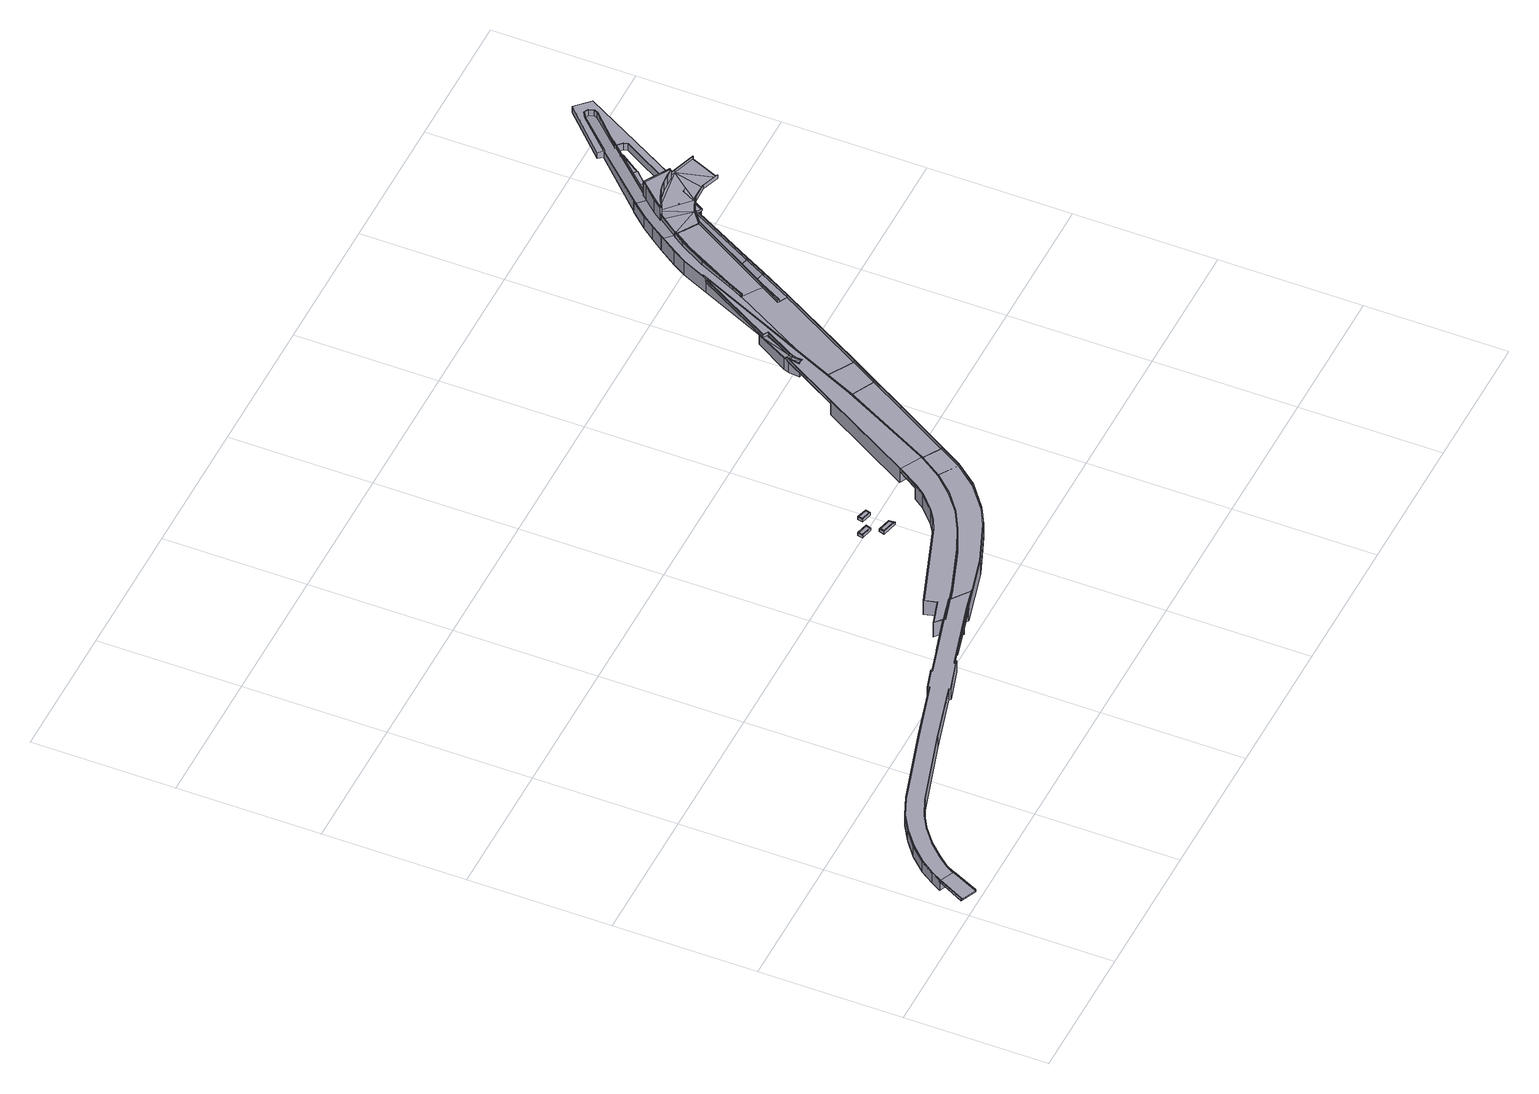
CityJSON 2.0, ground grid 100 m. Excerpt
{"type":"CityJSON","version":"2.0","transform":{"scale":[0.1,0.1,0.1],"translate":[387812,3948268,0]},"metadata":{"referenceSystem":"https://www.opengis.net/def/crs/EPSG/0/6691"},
"CityObjects":{
"bridge1":{"type":"Bridge","geometry":[{"type":"MultiSurface","lod":"2","boundaries":[[[0,1,2,3,4]],[[5,6,7,8,9,10,9]],[[11,12,13,14]],[[15,4,3,16]],[[0,17,18,1]],[[15,16,9,8]],[[18,17,11,14]],[[19,13,12,7,6]],[[11,17,0,4,15,8,7,12]],[[9,10,9,16]],[[14,13,19,18]],[[20,21,22,23,24,25,26,27,28,29,30,31,32,33,34,3,2,35,36,37,38,39,40,41,42,43,44,45,46,47,48,49]],[[50,5,9,10,9,51,52]],[[52,51,53,54]],[[54,53,55,56]],[[57,56,55,58]],[[59,57,58,60]],[[61,59,60,62]],[[63,61,62,64]],[[65,63,64,66]],[[66,67,68,65]],[[69,68,67,70]],[[70,71,23,72,73,69]],[[74,75,73,72]],[[74,46,76,77,78,75]],[[77,79,80,78]],[[79,81,82,80]],[[81,83,84,82]],[[83,85,86,84]],[[85,87,88,86]],[[87,89,90,88]],[[89,91,92,90]],[[93,94,92,91]],[[95,96,94,93]],[[97,96,95,18,19]],[[5,50,97,19,6]],[[18,98,2,1]],[[99,16,3,34]],[[99,34,33,100]],[[100,33,32,101]],[[101,32,31,102]],[[102,31,30,103]],[[103,30,29,104]],[[104,29,28,105]],[[105,28,27,106]],[[106,27,26,107]],[[107,26,25,108]],[[108,25,24,109]],[[109,24,23,71]],[[76,46,45,110]],[[110,45,44,111]],[[111,44,43,112]],[[112,43,42,113]],[[113,42,41,114]],[[114,41,40,115]],[[115,40,39,116]],[[116,39,38,117]],[[117,38,37,118]],[[118,37,36,119]],[[119,36,35,120]],[[35,2,98,120]],[[121,122,71,123,124,125]],[[70,67,66,64,62,60,58,55,53,51,9,16,99,100,101,102,103,104,105,106,107,108,109,71]],[[95,93,91,89,87,85,83,81,79,77,76,110,111,112,113,114,115,116,117,118,119,120,98,18]],[[126,127,76,128]],[[128,76,46,74,129]],[[127,126,48,47]],[[124,123,22,21]],[[72,130,129,74]],[[22,123,71,23]],[[47,46,76,127]],[[130,72,23,71,122]],[[131,126,128,132]],[[133,134,130,122,121]],[[135,133,121,125,20,49,131,132]],[[132,128,129,136,135]],[[130,134,136,129]],[[124,21,20,125]],[[126,131,49,48]],[[54,56,57,59,61,63,65,68,69,73,75,78,80,82,84,86,88,90,92,94,96,97,50,52]],[[135,136,134,133]]]}]},
"bridge2":{"type":"Bridge","geometry":[{"type":"MultiSurface","lod":"2","boundaries":[[[137,138,139,140]],[[141,140,139,142]],[[142,139,138,143]],[[143,138,137,144]],[[144,137,140,141]],[[143,145,146,142]],[[147,145,143,144,141,142,146,148]],[[149,150,151,152]],[[148,146,150,149]],[[146,145,151,150]],[[145,147,152,151]],[[147,148,149,152]]]}]},
"bridge3":{"type":"Bridge","geometry":[{"type":"MultiSurface","lod":"2","boundaries":[[[153,154,155,156]],[[157,156,155,158]],[[158,155,154,159]],[[159,154,153,160]],[[160,153,156,157]],[[159,161,162,158]],[[163,161,159,160,157,158,162,164]],[[165,166,167,168]],[[164,162,166,165]],[[162,161,167,166]],[[161,163,168,167]],[[163,164,165,168]]]}]},
"bridge4":{"type":"Bridge","geometry":[{"type":"MultiSurface","lod":"2","boundaries":[[[169,170,171,172]],[[173,172,171,174]],[[174,171,170,175]],[[175,170,169,176]],[[176,169,172,173]],[[175,176,177,178,179,180,173,174]],[[173,180,177,176]],[[181,182,183,184]],[[180,179,182,181]],[[179,178,183,182]],[[178,177,184,183]],[[177,180,181,184]]]}]},
"bridge5":{"type":"Bridge","geometry":[{"type":"MultiSurface","lod":"2","boundaries":[[[185,186,187]],[[188,189,190,191,192]],[[193,194,195,189,188]],[[196,197,195,194]],[[191,190,198,199]],[[200,201,202,203]],[[200,203,204,205]],[[206,207,186,185]],[[187,186,207,208]],[[209,210,211,212,213,214]],[[215,216,217,218,219]],[[220,221,222,223,224]],[[222,221,217,216]],[[225,209,214]],[[226,227,211,210]],[[228,212,211,227,229,230,231]],[[232,233,234,235]],[[236,237,238,239,240,241,242,204,203,202,235,234,229,227,226,243,244,245,246,247,219,218,248,249,250,208,207,206,251,252,253,254,255,256,257,258,259,260,261,262,263]],[[261,264,265,266,236,263,267,268,269,262]],[[270,271,272,273,274]],[[270,275,276,271]],[[275,277,278,276]],[[277,279,280,278]],[[279,281,282,283,280]],[[284,285,283,282]],[[286,287,288,289,290]],[[273,272,289,288]],[[291,292,242,241]],[[291,241,240,293]],[[293,240,239,294]],[[294,239,238,295]],[[296,295,238,237]],[[297,254,253,298]],[[233,232,201,200,205,292,291,293,294,295,296,299,300,281,279,277,275,270,274,193,188,192,220,224]],[[301,302,303,304,305]],[[306,307,308,309]],[[310,311,307,306]],[[312,313,311,310]],[[314,315,313,312]],[[308,315,314,309]],[[316,317,318,319]],[[320,305,304,321]],[[321,304,303,322]],[[319,318,323,324]],[[324,323,325,326]],[[327,322,303,302]],[[327,302,301,328]],[[326,325,329,330]],[[320,328,301,305]],[[329,317,316,330]],[[331,332,333,334,335,336]],[[337,338,339,340]],[[341,342,338,337]],[[343,344,342,341]],[[345,346,344,343]],[[347,348,346,345]],[[340,339,348,347]],[[349,335,334,350]],[[351,350,334,333]],[[352,351,333,332]],[[353,352,332,331]],[[354,353,331,336]],[[349,354,336,335]],[[355,356,357,358,359]],[[360,361,316,319,362]],[[363,364,359,358,365,366,362,319,324,326,330,316,361,360,367,368,369,357,356,355,370,371]],[[372,373,374,349,350,351,352,353,354,375,376,377,378]],[[354,349,374,379,375]],[[380,381,382,383,384]],[[383,382,385,386,377,387]],[[388,389,379,374,373]],[[390,391,392,393]],[[387,377,376,394]],[[394,376,375,379,389]],[[384,383,387,394,389,388]],[[395,396,397,398,399,400,401,306,309,314,312,310,306,402,403,404,405,406,407,408,409]],[[399,409,408,407,402,306,401,400]],[[381,340,347,385,382]],[[410,386,385,347,345,343,341,337,340,381,380,411]],[[405,365,358,357,369,406]],[[402,407,406,369,368,403]],[[378,377,386,410]],[[404,403,368,367,412]],[[413,414,415,416,417]],[[418,419,420,421]],[[422,423,419,418]],[[424,425,423,422]],[[426,427,425,424]],[[421,420,427,426]],[[268,416,415,269]],[[269,415,414,262]],[[262,414,413,263]],[[263,413,417,267]],[[267,417,416,268]],[[428,429,430,431]],[[432,433,434,435,431,430]],[[430,429,436,432]],[[437,438,439,436,429,428]],[[440,441,439,438]],[[434,433,441,440]],[[442,443,444,445]],[[281,300,446,447,282]],[[448,449,443,442,450,437,428,431,435]],[[296,237,236,266,299]],[[445,444,265,264]],[[448,421,426,447,446,449]],[[434,440,438,437,450,451,284,282,447,426,424,422,418,421,448,435]],[[446,300,299,266,265,444,443,449]],[[452,453,454,455]],[[456,457,458,459]],[[455,454,460,461]],[[462,453,452,463,464]],[[456,459,465,461,460]],[[466,467,462,464]],[[468,458,457,469,470,471]],[[472,466,464,463]],[[469,457,456,460,473]],[[474,475,476,477,478,479,480,481,482,483,484,485,486,487,488,489,490]],[[284,451,491,285]],[[492,493,494,491,451,450,442,445,264,261]],[[495,494,493,496]],[[496,497,498,495]],[[499,498,497,500]],[[500,501,502,499]],[[501,503,504,502]],[[503,505,506,504]],[[505,507,508,509,506]],[[286,290,509,508]],[[256,255,510,511,512]],[[512,513,257,256]],[[513,514,258,257]],[[514,515,259,258]],[[515,516,260,259]],[[516,492,261,260]],[[510,255,254,297]],[[517,489,488,518]],[[518,488,487,519]],[[519,487,486,520]],[[520,486,485,521]],[[521,485,484,522]],[[522,484,483,523]],[[523,483,482,524]],[[524,482,481,525]],[[525,481,480,526]],[[526,480,479,527]],[[527,479,478,528]],[[528,478,477,529]],[[529,477,476,530]],[[531,530,476,475]],[[532,533,534,535,536,537,538,539,540,541,542,543,544,545,546,547,548,549,517,518,519,520,521,522,523,524,525,526,527,528,529,530,531,550,551,552,553,554,555,556,557,558,559,560,561,507,505,503,501,500,497,496,493,492,516,515,514,513,512,511,562,563]],[[564,565,566,567,568,569,570,571,572,573,574,575,576,577,578,579,580,474,490,581]],[[582,583,561,560,584,585]],[[586,587,199,198,585,584]],[[196,588,589,197]],[[582,589,588,590,591,583]],[[592,593,250,249]],[[562,594,251,206,185,187,208,250,593,563]],[[595,252,251,594]],[[551,550,474,580]],[[490,549,548,581]],[[596,597,598,599]],[[597,472,463,452,455,600,601,596,599,602,603,604,598]],[[605,596,601,606]],[[607,606,601,600,608,609]],[[459,458,468,610,607,609,465]],[[611,610,468,471]],[[461,455,452,455,461,465]],[[461,608,600,455]],[[608,461,465,609]],[[453,230,229,234,454]],[[224,223,612,456]],[[473,456,612,613,470,469]],[[212,228,213]],[[234,233,460,454]],[[231,230,453,462]],[[233,224,456,473,460]],[[462,467,225,214,213,228,231]],[[614,615,616,617,618,619,620,621,622,623,624,625,626,627,628,629,630,631,632,633]],[[634,635,618,617,636,637,638,639,640,641]],[[617,616,642,636]],[[615,643,642,616]],[[644,645,643,615,614,646]],[[644,647,648,645]],[[647,649,650,648]],[[651,652,653,654]],[[654,653,655,656]],[[655,657,658,656]],[[659,660,661,662]],[[660,663,664,661]],[[663,665,666,664]],[[665,667,668,666]],[[667,669,670,671,672,668]],[[634,641,673,674,670,669]],[[675,659,662,676]],[[677,678,629,628]],[[625,624,679,680]],[[679,624,623,681]],[[681,623,622,682]],[[682,622,621,683]],[[683,621,620,684]],[[685,684,620,619]],[[635,685,619,618]],[[686,646,614,633]],[[687,686,633,632]],[[630,688,689,631]],[[678,688,630,629]],[[644,646,686,687,649,647]],[[684,685,635,634,669,667,665,663,660,659,675,680,679,681,682,683]],[[688,678,677,657,655,653,652,690,689]],[[691,692,693,694,695,696,697,698,699,700,701,702,703]],[[704,705,706,707,708]],[[709,710,711,712]],[[710,709,713,714]],[[714,713,715,716]],[[716,715,717,718]],[[717,719,720,721,722,718]],[[723,695,694]],[[724,725,726,727]],[[728,729,730]],[[731,732,701,700,733]],[[734,699,698,735]],[[735,698,697,736]],[[736,697,696,720,719]],[[725,730,729,726]],[[707,732,731,708]],[[719,717,715,713,709,712,734,735,736]],[[737,738,739,676,662,661,664,666,668,672,673,641,640,723,694,693,740,741,742,743,744]],[[721,638,637,722]],[[745,746,747,748,749,750,751,752,753,754,755,756,757,758,658,657,677,628,627]],[[692,740,693]],[[639,720,696,695,723,640]],[[671,674,673,672]],[[680,626,625]],[[680,675,676,739,759,760,744,743,761]],[[638,721,720,639]],[[670,674,671]],[[761,745,627,626,680]],[[754,762,763,755]],[[757,764,765,758]],[[766,767,765,764]],[[767,766,752,751]],[[737,768,769,738]],[[738,769,759,739]],[[754,753,770,762]],[[755,763,771,756]],[[744,760,768,737]],[[770,771,763,762]],[[752,766,764,757,756,771,770,753]],[[759,769,768,760]],[[246,245,772,773,774,775,776,777,778,700,699,779,780,781]],[[704,782,783,784,705]],[[219,247,785,786,787,215]],[[787,786,788,789]],[[789,788,790,791,792,793]],[[793,792,794,795]],[[795,794,712,711]],[[700,699,734,712,734,699,700,733]],[[729,728,729,726]],[[796,727,726,797,798,799]],[[798,797,800,801]],[[802,733,700,778,803]],[[804,805,806,729,728,807,808]],[[809,810,806,805]],[[811,774,773,812]],[[812,773,772,813,814]],[[246,781,815,785,247]],[[780,816,817,818,815,781]],[[816,780,779,819]],[[734,819,779,699]],[[820,821,811,812,814]],[[810,800,797,726,729,806]],[[816,819,734,712,794,792,791,817]],[[822,573,572,823]],[[824,825,826,827,828]],[[828,829,830,831,824]],[[829,832,833,834,835]],[[829,835,830]],[[822,823,836,837]],[[833,838,834]],[[839,840,837,836,841]],[[838,842,839,841,843,834]],[[844,575,574,822,837]],[[845,846,847,848,849]],[[850,851,845,849,852]],[[850,853,854,851]],[[855,856,854,853]],[[855,857,858,856]],[[858,857,859,860]],[[861,862,863,860,859,864]],[[863,862,847,846]],[[574,573,822]],[[865,828,827,866]],[[826,867,866,827]],[[829,868,869,832]],[[865,868,829,828]],[[866,848,865]],[[852,849,848,866,867]],[[868,862,870,869]],[[862,861,871,870]],[[848,847,862,868,865]],[[872,873,799,798,801,244,243,226]],[[809,805,804,874,875,876]],[[605,784,783,877,878,873,872,879,880,597,596]],[[471,470,613,611]],[[881,882,883,884,803,778,777]],[[225,467,466,472,597,880,209]],[[210,226,243,226,210,209]],[[244,885,814,245]],[[814,813,772,245]],[[821,886,775,774,811]],[[775,886,887,776]],[[887,881,777,776]],[[801,800,810,809,876,888,885,244]],[[889,888,876,875]],[[890,889,875,874]],[[226,210,879,872]],[[814,885,888,889,890,881,887,886,821,820,814,813]],[[209,880,879,210]],[[891,892,893]],[[893,894,895]],[[895,891,893]],[[896,895,894]],[[894,897,898,899,900,901,902]],[[903,904,905,906,907]],[[894,908,909,896]],[[905,909,910,911,906]],[[799,873,878,912,796]],[[808,913,874,804]],[[912,914,796]],[[914,392,391,905,724,727,796]],[[724,905,904,913,807,728,730,725]],[[910,909,908,327,328,320]],[[908,894,902,915,911,910,320,321,322,327]],[[913,808,807]],[[916,917,882,881]],[[917,916,918,919]],[[920,921,922,923]],[[921,920,924,925,926]],[[927,928,929,930]],[[928,931,932,929]],[[932,931,933,372,378,410,411,934]],[[384,388,373,372,933,935,936,934,411,380]],[[937,914,912,938]],[[913,939,890,874]],[[904,940,939,913]],[[940,904,903,941]],[[894,942,943,897]],[[942,894,893,944]],[[944,893,892,945]],[[946,891,895,947]],[[947,895,896,948]],[[949,948,896,909]],[[950,949,909,905]],[[914,937,950,905,391,390,393,392]],[[940,916,881,890,939]],[[940,941,951]],[[916,940,951,952,918]],[[923,953,920]],[[942,920,953,954,943]],[[944,924,942]],[[942,924,920]],[[924,944,945,925]],[[948,928,927,946,947]],[[949,931,928]],[[949,928,948]],[[950,933,949]],[[949,933,931]],[[933,950,937,938,935]],[[955,921,926]],[[930,929,955]],[[929,921,955]],[[921,956,957,958,959,960,961,922]],[[929,932,962,963,921]],[[964,956,921,963,965,966,967,968,969,970,971,972]],[[329,962,932,412,367,360,362,366,973,317]],[[970,965,963,962,329,325,323,318,317,973,971]],[[782,974,934,936,877,783]],[[803,884,802]],[[919,975,976,977,934,978,917]],[[405,404,412,932,934,977,972,971,973,366,365]],[[883,882,917]],[[974,979,980,978,934]],[[978,980,981,982,983,979,974,782,704,708,731,733,802,884,883,917]],[[936,935,938,912,878,877]],[[874,890,881,890,874,804]],[[927,930,955,926,925,945,892,891,946]],[[748,984,985,749]],[[749,985,986,750]],[[984,987,986,985]],[[747,987,984,748]],[[988,989,990,991,992,993,994,995,996,997,998]],[[652,651,746,745,761,743,742,999,1000,954,953,923,922,961,690]],[[959,1001,650,649,687,632,960]],[[958,1002,1001,959]],[[957,1003,1002,958]],[[956,964,1004,1003,957]],[[1004,964,972,977,976,702,701,732,707,706]],[[703,975,919,918,952,1005,1006,691]],[[740,692,691,1006,1007,741]],[[741,1007,999,742]],[[689,690,961,960,632,631]],[[1000,1008,898,897,943,954]],[[898,1008,1009,899]],[[899,1009,1010,900]],[[900,1010,1011,901]],[[901,1011,1012,915,902]],[[906,911,915,1012,1013,907]],[[1013,1005,952,951,941,903,907]],[[702,976,975,703]],[[1014,998,997,1015]],[[1015,997,996,1016]],[[1016,996,995,1017]],[[1017,995,994,1018]],[[1018,994,993,1019]],[[1019,993,992,1020]],[[1020,992,991,1021]],[[1021,991,990,1022]],[[1022,990,989,1023]],[[1023,989,988,1024]],[[1024,988,998,1014]],[[1013,1012,1024,1014,1015,1016,1006,1005]],[[1017,1007,1006,1016]],[[1023,1024,1012,1011,1010,1009,1008,1000,999,1007,1017,1018,1019,1020,1021,1022]],[[1025,218,217,587,586]],[[220,192,191,221]],[[1026,592,249,248]],[[232,235,202,201]],[[587,217,221,191,199]],[[218,1025,1026,248]],[[591,590,288,287]],[[193,274,273,194]],[[298,253,252,595]],[[292,205,204,242]],[[194,273,288,590,588,196]],[[598,979,983,599]],[[599,983,982,602]],[[602,982,981,603]],[[603,981,980,604]],[[604,980,979,598]],[[397,1027,1028,398]],[[396,1029,1027,397]],[[395,1030,1029,396]],[[409,1031,1030,395]],[[399,1032,1031,409]],[[398,1028,1032,399]],[[359,970,969,355]],[[355,969,968,370]],[[370,968,967,371]],[[371,967,966,363]],[[363,966,965,364]],[[364,965,970,359]],[[531,475,474,550]],[[517,549,490,489]],[[594,510,297,298,595]],[[287,286,508,583,591]],[[583,508,507,561]],[[594,562,511,510]],[[579,552,551,580]],[[553,552,579,578]],[[554,553,578,577]],[[554,577,576,555]],[[555,576,575,844,556]],[[571,540,539,572]],[[541,540,571,570]],[[542,541,570,569]],[[543,542,569,568]],[[543,568,567,544]],[[545,544,567,566]],[[546,545,566,565]],[[547,546,565,564]],[[581,548,547,564]],[[593,592,1026,1025,586,584,864,859,857,855,853,850,852,867,826,825,1033,1034,1035,790,788,786,785,815,818,1036]],[[871,861,864,584,560,559]],[[869,870,871,559,558,842,838,833,832]],[[840,839,842,558,557]],[[557,556,844,837,840]],[[572,539,538,843,841,836,823]],[[834,843,538,537,835]],[[536,831,830,835,537]],[[825,824,831,536,535,1033]],[[535,534,1034,1033]],[[1035,1034,534,533]],[[791,790,1035,533,532,1036,818,817]],[[1036,532,563,593]],[[289,272,271,276,278,280,283,285,491,494,495,498,499,502,504,506,509,290]],[[589,582,585,198,190,189,195,197]],[[722,637,636,642,643,645,648,650,1001,1002,1003,1004,706,705,784,605,606,607,610,611,613,612,223,222,216,215,787,789,793,795,711,710,714,716,718],[746,651,654,656,658,758,765,767,751,750,986,987,747]],[[845,851,854,856,858,860,863,846]],[[436,439,441,433,432]],[[307,311,313,315,308]],[[1029,1030,1031,1032,1028,1027]],[[342,344,346,348,339,338]],[[423,425,427,420,419]]]}]}
},
"vertices":[
[115,7,118],[208,202,118],[205,203,118],[106,248,118],[9,55,118],[103,249,128],[103,249,108],[7,57,108],[7,57,128],[104,250,128],[104,250,108],[118,6,128],[118,6,108],[210,201,108],[210,201,128],[9,55,128],[106,248,128],[115,7,128],[208,202,128],[208,202,108],[2427,1230,118],[2276,1195,118],[1806,1064,118],[1803,1066,118],[1801,1064,118],[1795,1071,118],[1649,1027,118],[1652,1016,118],[1232,900,118],[689,741,118],[547,684,118],[430,613,118],[313,519,118],[213,414,118],[147,318,118],[238,262,118],[297,336,118],[387,431,118],[497,517,118],[594,575,118],[720,628,118],[1263,787,118],[1686,902,118],[1696,892,118],[1929,958,118],[1923,964,118],[1925,966,118],[1922,969,118],[2405,1100,118],[2556,1136,118],[103,249,34],[145,319,128],[145,319,34],[211,416,128],[211,416,34],[311,522,128],[311,522,34],[428,615,34],[428,615,128],[546,687,34],[546,687,128],[688,744,34],[688,744,128],[1231,903,34],[1231,903,128],[1648,1018,34],[1648,1018,128],[1645,1029,128],[1645,1029,34],[1797,1075,34],[1797,1075,128],[1803,1066,128],[1803,1066,108],[1803,1066,34],[1925,966,108],[1925,966,34],[1925,966,128],[1935,957,128],[1935,957,34],[1695,889,128],[1695,889,34],[1685,898,128],[1685,899,34],[1264,784,128],[1264,784,34],[721,625,128],[721,625,34],[595,572,128],[595,572,34],[498,514,128],[498,514,34],[389,429,128],[389,429,34],[299,334,128],[299,334,34],[240,260,128],[240,260,34],[208,202,34],[205,203,128],[147,318,128],[213,414,128],[313,519,128],[430,613,128],[547,684,128],[689,741,128],[1232,900,128],[1652,1016,128],[1649,1027,128],[1795,1071,128],[1801,1064,128],[1923,964,128],[1929,958,128],[1696,892,128],[1686,902,128],[1263,787,128],[720,628,128],[594,575,128],[497,517,128],[387,431,128],[297,336,128],[238,262,128],[2424,1233,128],[2273,1197,128],[1806,1064,128],[2276,1195,128],[2427,1230,128],[2405,1100,128],[1922,969,128],[2408,1098,128],[2408,1098,108],[2273,1197,108],[2556,1136,128],[2559,1133,128],[2424,1233,34],[2273,1197,34],[2559,1133,34],[2408,1098,34],
[2697,1734,350],[2692,1767,350],[2610,1786,350],[2603,1757,350],[2603,1757,354],[2610,1786,354],[2692,1767,354],[2697,1734,354],[2696,1770,354],[2606,1792,354],[2703,1728,354],[2597,1754,354],[2597,1754,329],[2606,1792,329],[2696,1770,329],[2703,1728,329],
[2713,1910,350],[2720,1938,350],[2652,1954,350],[2645,1926,350],[2645,1926,354],[2652,1954,354],[2720,1938,354],[2713,1910,354],[2725,1941,354],[2649,1960,354],[2716,1904,354],[2640,1923,354],[2640,1923,329],[2649,1960,329],[2725,1941,329],[2716,1904,329],
[2719,1908,211],[2726,1938,210],[2651,1956,210],[2644,1926,210],[2644,1926,215],[2651,1956,215],[2726,1938,215],[2719,1908,215],[2722,1903,215],[2732,1941,215],[2648,1961,215],[2639,1923,215],[2639,1923,190],[2648,1961,190],[2732,1941,190],[2722,1903,190],
[3646,2152,118],[3705,2261,118],[3779,2407,118],[3887,2221,118],[3887,2221,2],[4033,2471,2],[4033,2471,97],[4033,2471,118],[3661,1840,118],[3661,1840,97],[3661,1840,2],[3527,1925,97],[3527,1925,2],[3859,2560,2],[3859,2560,97],[3883,2224,118],[4028,2474,118],[4028,2474,98],[3883,2224,98],[3657,1843,98],[3657,1843,118],[3646,2152,98],[3705,2261,98],[3779,2407,98],[4517,3452,118],[4513,3454,118],[4431,3314,118],[4435,3312,118],[4437,3315,118],[4438,3315,118],[3958,2788,2],[3950,2774,2],[3950,2774,97],[3950,2774,98],[3958,2788,98],[4142,2660,118],[4142,2660,97],[4142,2660,2],[4501,3278,2],[4501,3278,118],[4517,3452,111],[4513,3454,98],[4431,3314,98],[4435,3312,119],[4496,3280,98],[4440,3309,98],[4440,3309,118],[4138,2662,118],[4497,3280,118],[4497,3280,98],[4138,2662,98],[2296,1065,99],[2405,1093,99],[2825,1202,99],[3128,1318,99],[3259,1388,99],[3434,1527,99],[3561,1682,99],[4492,3469,98],[4390,3541,98],[4386,3544,98],[3982,2831,98],[3962,2786,98],[3954,2771,98],[3857,2561,98],[3859,2560,98],[3520,1912,98],[3515,1915,98],[3420,1773,98],[3404,1750,98],[3410,1746,98],[3297,1625,99],[3164,1521,99],[3023,1442,99],[2852,1365,99],[2525,1253,99],[2258,1179,99],[2291,1071,99],[2293,1069,99],[2246,1189,99],[1979,1114,99],[2015,992,99],[2291,1067,99],[2288,1068,99],[2288,1071,99],[3438,1524,119],[3438,1524,2],[3565,1679,2],[3565,1679,97],[3565,1679,119],[3262,1384,119],[3262,1384,2],[3130,1313,119],[3130,1313,2],[2827,1197,119],[2827,1197,2],[2410,1089,119],[2410,1089,97],[2410,1089,2],[2292,1189,97],[2292,1189,2],[3400,1753,99],[3415,1776,99],[3415,1776,97],[3415,1776,2],[3400,1753,2],[3434,1527,119],[3561,1682,119],[3259,1388,119],[3128,1318,119],[2825,1202,119],[2405,1093,119],[3404,1750,99],[3420,1773,99],[2015,992,119],[2016,987,119],[5073,4252,125],[5074,4253,125],[5073,4253,125],[5072,4253,125],[5072,4252,125],[5072,4253,110],[5072,4253,2],[5072,4252,2],[5072,4252,110],[5073,4253,110],[5073,4253,2],[5074,4253,110],[5074,4253,2],[5073,4252,110],[5073,4252,2],[5072,4252,111],[5072,4252,114],[5072,4253,114],[5072,4253,111],[5072,4252,124],[5072,4253,124],[5073,4253,124],[5073,4253,114],[5073,4253,111],[5074,4253,114],[5074,4253,111],[5074,4253,124],[5073,4252,124],[5073,4252,114],[5073,4252,111],[4975,4088,125],[4975,4089,125],[4974,4089,125],[4973,4088,125],[4974,4087,125],[4975,4087,125],[4973,4088,110],[4973,4088,2],[4974,4087,2],[4974,4087,110],[4974,4089,110],[4974,4089,2],[4975,4089,110],[4975,4089,2],[4975,4088,110],[4975,4088,2],[4975,4087,110],[4975,4087,2],[4974,4087,111],[4973,4088,111],[4974,4089,111],[4975,4089,111],[4975,4088,111],[4975,4087,111],[5004,4293,111],[5004,4294,111],[5003,4294,111],[5002,4292,111],[5005,4292,111],[5035,4187,111],[5073,4251,111],[5033,4187,111],[5006,4293,111],[5006,4292,111],[4949,4204,111],[4984,4200,111],[5041,4185,111],[5082,4253,111],[5006,4298,111],[5005,4294,111],[5006,4294,111],[4939,4113,111],[4935,4109,111],[4972,4087,111],[4979,4087,111],[5010,4139,111],[5012,4137,111],[5017,4145,111],[4977,4084,111],[4932,4107,110],[4966,4087,110],[4978,4080,110],[4978,4080,121],[4932,4107,121],[4982,4087,110],[5012,4137,110],[5012,4137,121],[4935,4109,121],[4977,4084,121],[4930,4112,121],[4930,4112,118],[4929,4111,118],[4929,4111,121],[5010,4139,121],[5006,4294,110],[5005,4294,110],[5004,4293,110],[5005,4292,110],[5006,4292,110],[4953,4203,110],[5018,4162,110],[5074,4257,110],[5082,4253,110],[5020,4150,110],[4925,4163,110],[5006,4298,110],[5014,4294,110],[5007,4294,110],[5006,4293,110],[5017,4145,110],[4939,4113,110],[5027,4161,110],[2293,1069,108],[2291,1071,108],[2288,1071,108],[2288,1068,108],[2291,1067,108],[2288,1071,97],[2288,1071,2],[2288,1068,2],[2288,1068,97],[2291,1071,97],[2291,1071,2],[2293,1069,97],[2293,1069,2],[2291,1067,97],[2291,1067,2],[2178,1175,108],[2178,1176,108],[2175,1175,108],[2175,1174,108],[2175,1175,2],[2175,1172,2],[2175,1172,97],[2175,1174,97],[2178,1176,2],[2178,1175,97],[2179,1173,97],[2179,1173,2],[2178,1171,97],[2178,1171,2],[2241,1193,119],[1978,1118,119],[1979,1114,119],[2246,1189,119],[2016,987,97],[2305,1062,97],[2065,1143,97],[1978,1118,97],[2241,1193,97],[2258,1179,97],[4650,3679,78],[4564,3527,87],[4632,3511,86],[4716,3657,78],[4637,3510,106],[4637,3510,84],[4723,3659,76],[4723,3659,97],[4632,3511,106],[4716,3657,98],[4564,3527,107],[4652,3683,78],[4652,3683,98],[4721,3655,98],[4649,3684,98],[4560,3528,107],[4721,3655,76],[4633,3511,84],[4560,3528,85],[4647,3680,77],[4649,3684,78],[4633,3511,106],[3369,1994,119],[3273,1841,119],[3218,1768,119],[3110,1666,119],[3036,1616,119],[2957,1578,119],[2353,1370,119],[2376,1286,119],[2198,1234,119],[2259,1184,119],[2524,1257,119],[2851,1370,119],[3021,1446,119],[3162,1524,119],[3294,1629,119],[3406,1748,119],[3516,1914,119],[2258,1179,2],[2258,1180,122],[2189,1235,122],[2189,1235,2],[2370,1289,2],[2370,1289,122],[2348,1373,122],[2348,1373,2],[2955,1582,2],[2955,1582,122],[3034,1620,122],[3034,1620,2],[3107,1670,122],[3107,1670,2],[3215,1771,122],[3215,1771,2],[3269,1844,122],[3269,1844,99],[3269,1844,2],[3410,1746,99],[3410,1746,122],[3297,1625,122],[3164,1521,122],[3023,1442,122],[2852,1365,122],[2525,1253,122],[3406,1748,122],[3294,1629,122],[3162,1524,122],[3021,1446,122],[2851,1370,122],[2524,1257,122],[2259,1184,122],[2198,1234,122],[2376,1286,122],[2353,1370,122],[2957,1578,122],[3036,1616,122],[3110,1666,122],[3218,1768,122],[3273,1841,122],[4443,3831,121],[4409,3795,121],[4107,3268,121],[4139,3249,121],[4024,3053,121],[4013,3025,121],[4005,2999,121],[4003,2956,121],[4007,2956,121],[4009,2998,121],[4017,3024,121],[4028,3051,121],[4145,3251,121],[4113,3270,121],[4412,3792,121],[4428,3809,121],[3855,2563,121],[3516,1914,122],[3369,1994,122],[3745,2637,121],[3978,3035,121],[3977,3031,121],[3969,2986,121],[3964,2957,121],[3969,2957,121],[3973,2985,121],[3982,3031,121],[3985,3057,121],[3741,2640,121],[3365,1997,122],[3520,1912,122],[3859,2560,121],[4428,3809,119],[4412,3792,119],[4113,3270,119],[4145,3251,119],[4028,3051,119],[4017,3024,119],[4009,2998,119],[4007,2956,119],[4003,2956,119],[4003,2955,119],[3968,2956,119],[3968,2957,119],[3964,2957,119],[3969,2986,119],[3977,3031,119],[3978,3035,119],[3745,2637,119],[3855,2563,119],[3365,1997,2],[3365,1997,99],[3741,2640,99],[3741,2640,2],[3853,2564,99],[3853,2564,97],[3520,1912,97],[3520,1912,2],[3510,1917,97],[3510,1917,99],[3857,2561,99],[3859,2560,99],[3520,1912,99],[3515,1915,99],[4854,4047,58],[4855,4047,58],[4909,4126,54],[4908,4127,54],[5052,4233,46],[4980,4269,46],[4909,4127,54],[4910,4127,54],[4910,4126,54],[4854,4047,2],[4980,4269,2],[5056,4231,2],[5052,4233,66],[5056,4231,66],[4721,3655,2],[4647,3680,2],[4637,3510,2],[4560,3528,2],[5192,4338,54],[5642,5132,54],[5544,5231,54],[5230,4916,54],[5260,4884,54],[5483,5118,54],[5526,5142,54],[5557,5125,54],[5569,5088,54],[5555,5060,54],[5333,4839,54],[5334,4837,54],[5378,4882,54],[5387,4883,54],[5338,4834,54],[5373,4801,54],[5381,4770,54],[5145,4369,54],[5145,4368,54],[5143,4365,54],[5263,4880,58],[5260,4884,58],[5230,4916,2],[5258,4886,2],[5258,4886,51],[5262,4882,51],[5262,4882,31],[5263,4880,31],[5544,5231,2],[5642,5132,2],[5189,4334,58],[5189,4334,2],[5192,4338,58],[5136,4363,58],[5136,4363,2],[5140,4368,58],[5140,4368,2],[5151,4387,2],[5151,4387,58],[5377,4771,58],[5377,4771,2],[5369,4799,58],[5369,4799,2],[5335,4830,58],[5335,4830,2],[5326,4838,58],[5551,5063,58],[5551,5063,15],[5326,4838,38],[5564,5089,58],[5564,5089,12],[5554,5122,58],[5554,5122,8],[5526,5137,58],[5526,5137,6],[5486,5115,58],[5486,5115,27],[5493,5119,27],[5493,5119,7],[5361,4983,21],[5361,4983,41],[5331,4834,58],[5331,4834,38],[5338,4834,58],[5373,4801,58],[5333,4839,58],[5334,4837,58],[5555,5060,58],[5569,5088,58],[5557,5125,58],[5526,5142,58],[5483,5118,58],[5143,4365,58],[5145,4368,58],[5381,4770,58],[5145,4369,58],[5154,4385,58],[4861,4357,82],[4947,4451,73],[4923,4477,73],[4924,4477,73],[4895,4507,73],[4894,4507,73],[4784,4387,84],[4716,4298,91],[4652,4212,98],[4719,4147,98],[4844,4300,85],[4819,4286,87],[4809,4292,87],[4722,4143,106],[4722,4143,2],[4856,4306,2],[4856,4307,104],[4800,4239,110],[4648,4215,118],[4648,4215,2],[4649,4215,2],[4649,4215,118],[4712,4301,111],[4712,4301,2],[4780,4390,104],[4780,4390,2],[4891,4511,93],[4891,4511,2],[4894,4507,93],[4894,4507,89],[4891,4510,88],[4891,4510,2],[4895,4507,69],[4723,4144,116],[4731,4154,117],[4722,4143,118],[4722,4143,116],[4719,4147,117],[4719,4147,118],[4727,4157,117],[4797,4242,110],[4844,4300,105],[4719,4147,107],[4652,4212,118],[4716,4298,111],[4784,4387,104],[5270,4773,44],[5272,4776,44],[5273,4775,44],[4947,4451,77],[4951,4455,76],[4981,4488,73],[4986,4485,74],[5271,4773,45],[4991,4482,94],[4991,4482,2],[5059,4551,2],[5059,4551,71],[5141,4634,71],[5141,4634,2],[5155,4648,2],[5155,4648,48],[5157,4650,48],[5157,4650,43],[5274,4769,43],[5274,4769,48],[5276,4771,48],[5276,4771,2],[5273,4775,48],[5271,4773,48],[4986,4485,94],[5185,4622,43],[5280,4762,43],[5284,4763,48],[5284,4763,2],[5185,4617,48],[5185,4617,2],[5270,4773,48],[5272,4776,48],[5185,4622,48],[5280,4762,48],[4386,3545,98],[4382,3547,98],[4418,3616,98],[4542,3885,98],[4644,4064,98],[4700,4145,98],[4712,4137,98],[4566,4082,98],[4509,3989,98],[4423,3799,98],[4720,4140,106],[4716,4134,106],[4716,4134,2],[3962,2786,99],[3957,2788,99],[3957,2788,2],[4418,3801,99],[4418,3801,2],[4422,3809,99],[4422,3809,118],[4505,3991,118],[4505,3991,2],[4562,4085,118],[4562,4085,2],[4719,4138,116],[4636,4013,118],[4636,4013,112],[4716,4134,116],[4423,3613,118],[4423,3613,100],[4714,4141,106],[4712,4137,106],[4712,4137,116],[4632,4016,112],[4632,4016,118],[4717,4145,116],[4715,4141,116],[4457,3688,102],[4457,3688,118],[4418,3616,118],[4382,3547,118],[4386,3545,118],[4386,3544,118],[4423,3799,99],[4509,3989,118],[4432,3820,118],[4432,3820,99],[4566,4082,118],[4394,3560,118],[4393,3561,118],[3999,2955,119],[4003,2958,119],[4033,3068,100],[4037,3076,99],[4040,3075,99],[4162,3284,77],[4133,3302,75],[3992,3070,99],[4024,3052,101],[4024,3053,101],[3983,3042,106],[3982,3033,108],[4013,3024,109],[4013,3025,109],[4003,2959,118],[3969,2961,118],[3982,3032,108],[3980,3022,109],[3973,2985,115],[4003,2961,118],[3982,3031,108],[4005,2999,113],[3969,2957,119],[4168,3285,2],[4132,3309,2],[4132,3309,77],[4135,3306,77],[4168,3285,79],[4029,3049,99],[4029,3049,2],[4058,3098,99],[4017,3023,99],[4017,3023,2],[4003,2955,99],[4003,2955,2],[3968,2956,99],[3968,2956,2],[3976,3034,99],[3976,3034,2],[3981,3050,107],[3988,3072,102],[3988,3072,2],[3981,3050,99],[4133,3302,78],[4162,3284,79],[4054,3098,99],[3992,3070,102],[3983,3042,108],[3985,3056,105],[3985,3057,105],[4851,4049,117],[4755,4110,116],[4704,4142,116],[4648,4061,113],[4546,3883,108],[4757,4108,106],[4757,4108,116],[4851,4049,137],[4855,4047,137],[4700,4145,136],[4700,4145,106],[4704,4142,106],[4705,4142,106],[4390,3541,118],[4542,3885,128],[4644,4064,133],[4546,3883,128],[4648,4061,133],[4704,4142,136],[5275,4113,124],[5356,4314,131],[5352,4315,131],[5196,4369,130],[5270,4114,124],[5153,4157,122],[5153,4383,130],[5145,4368,130],[5088,4368,129],[5021,4364,128],[4953,4351,127],[4911,4333,126],[4813,4290,122],[4796,4272,121],[4937,4117,118],[4854,4306,124],[4819,4286,122],[5106,4251,125],[5034,4158,120],[5029,4163,120],[4862,4310,124],[4851,4050,116],[4707,4146,116],[4855,4053,116],[4880,4320,125],[4793,4276,141],[4793,4276,111],[4811,4295,142],[4811,4295,112],[5198,4374,150],[5198,4374,120],[5144,4391,120],[5144,4391,150],[5353,4320,151],[5358,4318,151],[5358,4318,121],[5273,4108,144],[5152,4153,142],[5152,4153,112],[5273,4108,114],[5035,4153,140],[5035,4153,110],[4939,4113,138],[4939,4113,108],[4855,4047,136],[4855,4047,106],[4855,4053,136],[4851,4050,136],[4707,4146,136],[4796,4272,141],[4813,4290,142],[5196,4369,150],[5153,4383,150],[5352,4315,151],[5356,4314,151],[5275,4113,144],[5270,4114,144],[5153,4158,142],[5034,4158,140],[4937,4117,138],[4811,4290,142],[4809,4292,142],[5150,4388,150],[5154,4385,150],[5275,4113,114],[4926,4339,116],[4953,4351,117],[5021,4364,118],[5088,4368,119],[5145,4368,120],[5154,4385,120],[5108,4251,115],[5137,4290,116],[4880,4320,115],[5006,4292,115],[5006,4293,115],[5006,4294,115],[5005,4294,115],[5004,4293,115],[5005,4292,115],[4881,4294,114],[4863,4310,114],[4925,4254,113],[4825,4127,107],[4809,4292,112],[4819,4286,112],[4853,4305,114],[4928,4126,108],[4909,4126,108],[4910,4126,108],[4910,4127,108],[4909,4128,108],[4908,4127,108],[5082,4528,71],[5165,4609,71],[5165,4609,2],[5082,4528,2],[4878,4324,190],[4952,4355,190],[5020,4368,190],[5088,4373,190],[5142,4373,190],[5148,4384,190],[4982,4482,190],[4954,4452,190],[4865,4354,190],[4815,4293,190],[4819,4291,190],[4981,4488,196],[5154,4385,196],[5088,4368,2],[5021,4364,2],[4953,4351,2],[4880,4320,2],[4809,4292,196],[4861,4357,196],[4951,4455,196],[5145,4368,196],[5088,4368,196],[5021,4364,196],[4953,4351,196],[4880,4320,196],[4819,4286,196],[4819,4291,196],[4815,4293,196],[4865,4354,196],[4954,4452,196],[4982,4482,196],[5148,4384,196],[5142,4373,196],[5088,4373,196],[5020,4368,196],[4952,4355,196],[4878,4324,196],[3950,2774,99],[3954,2771,99],[5004,4293,2],[5005,4292,2],[5005,4294,2],[5006,4294,2],[5006,4293,2],[5006,4292,2],[4139,3249,99],[4107,3268,99],[4409,3795,99],[4443,3831,99]
]}
